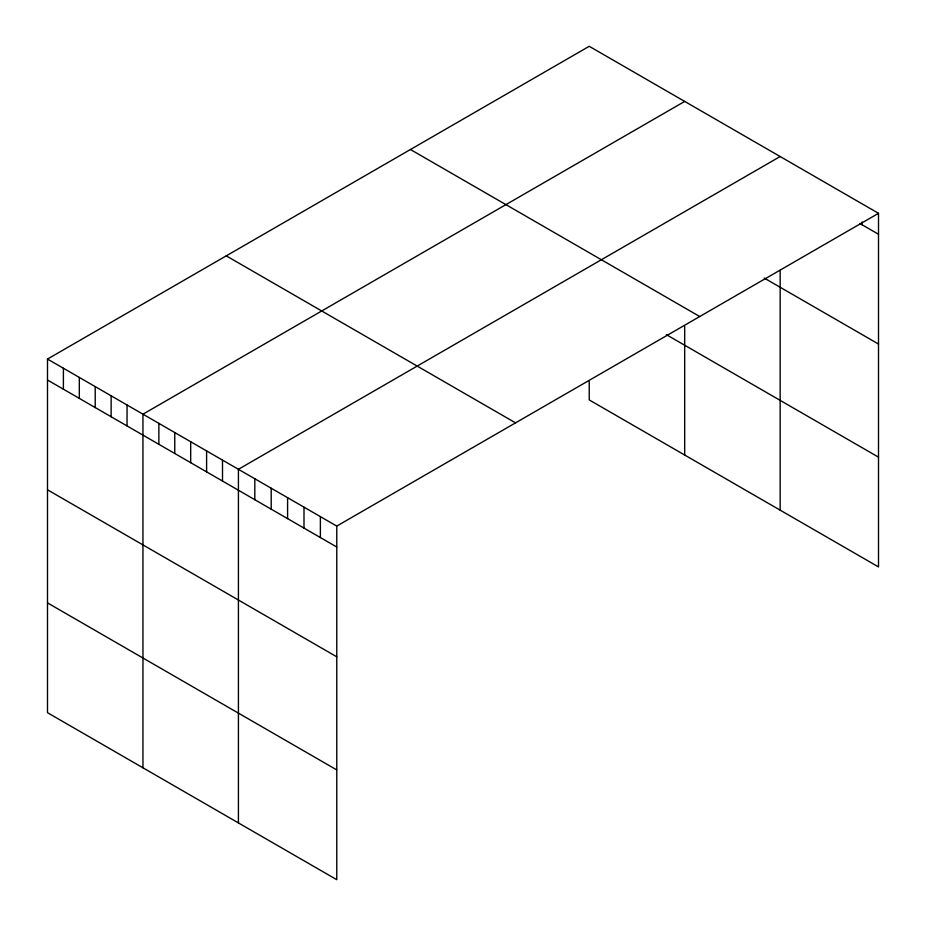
<?xml version="1.0" encoding="UTF-8"?>
<svg xmlns="http://www.w3.org/2000/svg" width="926" height="926" viewBox="0 0 926 926"><rect width="100%" height="100%" fill="white"/><g stroke="black" fill="none" stroke-linecap="round" stroke-linejoin="round"><path stroke-width="1.39" d="M878.508 213.316L336.775 526.084L336.775 879.7L47.492 712.684L47.492 359.068L589.225 46.3L878.508 213.316L878.508 566.932L589.225 399.916L589.225 381.616M684.684 101.42L142.951 414.188L142.951 767.793M780.155 156.529L238.422 469.297L238.422 822.913M859.779 223.444L878.508 234.255M764.239 278.066L878.508 344.044M410.45 149.514L699.743 316.53M666.326 334.645L878.508 457.155M226.257 255.854L515.55 422.869M47.492 359.068L336.775 526.084M47.492 380.007L336.775 547.023M47.492 489.796L336.775 656.812M47.492 602.895L336.775 769.923M862.118 221.997L862.118 224.798M780.155 270.369L780.155 510.145M684.684 326.392L684.684 455.025M320.384 516.627L320.384 537.566M303.994 507.159L303.994 528.098M287.592 497.69L287.592 518.629M271.202 488.233L271.202 509.173M254.812 478.765L254.812 499.704M222.506 460.118L222.506 481.057M206.602 450.927L206.602 471.866M190.687 441.737L190.687 462.687M174.771 432.558L174.771 453.497M158.867 423.367L158.867 444.306M127.047 404.998L127.047 425.937M111.132 395.807L111.132 416.746M95.216 386.628L95.216 407.567M79.312 377.438L79.312 398.377M63.396 368.259L63.396 389.198"/></g></svg>
